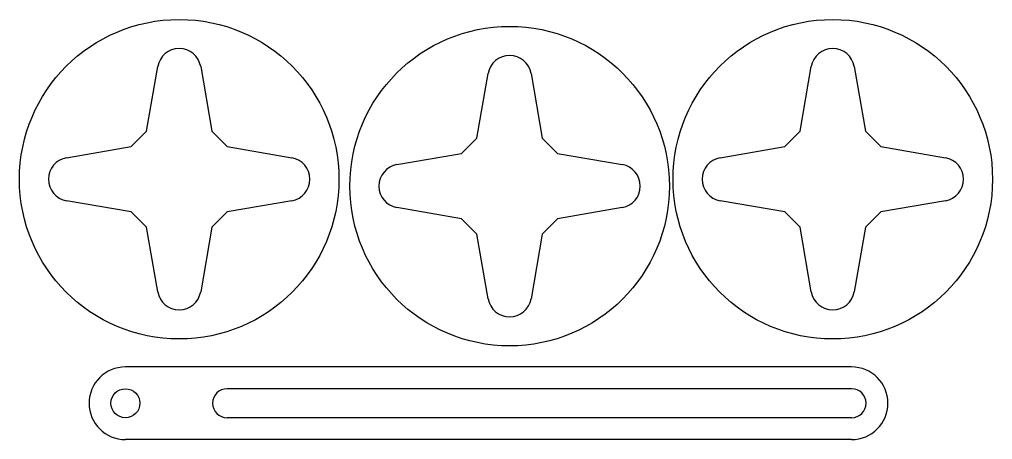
# Model space of a CAD drawing. Header units: millimetres. Extents: x 26 to 160, y 19 to 77.
import ezdxf

# ---------------------------------------------------------------- set-up
doc = ezdxf.new("R2010")
doc.units = ezdxf.units.MM
doc.layers.get('0').update_dxf_attribs({"lineweight": 25, "true_color": 0xffffff})

# ---------------------------------------------------------------- blocks, each defined once
blk = doc.blocks.new('BODY012')
at = {"color": 0}
for p, q in [((47.5, 5), (-52.5, 5)), ((47.5, 2), (-38.5, 2)), ((47.5, -2), (-38.5, -2)), ((47.5, -5), (-52.5, -5))]:
    blk.add_line(p, q, dxfattribs=at)
blk.add_circle((-52.5, 0), 2, dxfattribs=at)
for centre, radius, start, end in [((-52.5, 0), 5, 90, -90), ((47.5, 0), 5, -90, 90), ((-38.5, 0), 2, 90, -90), ((47.5, 0), 2, -90, 90)]:
    blk.add_arc(centre, radius, start, end, dxfattribs=at)
blk = doc.blocks.new('BODY016')
at = {"color": 0}
for p, q in [((-4.5, 6.61), (-2.96, 15.51)), ((2.96, 15.51), (4.5, 6.61)), ((-6.61, 4.5), (-4.5, 6.61)), ((4.5, 6.61), (6.61, 4.5)), ((-15.51, 2.96), (-6.61, 4.5)), ((6.61, 4.5), (15.51, 2.96)), ((-6.61, -4.5), (-15.51, -2.96)), ((15.51, -2.96), (6.61, -4.5)), ((-4.5, -6.61), (-6.61, -4.5)), ((6.61, -4.5), (4.5, -6.61)), ((-2.96, -15.51), (-4.5, -6.61)), ((4.5, -6.61), (2.96, -15.51))]:
    blk.add_line(p, q, dxfattribs=at)
blk.add_circle((0, 0), 22, dxfattribs=at)
for centre, start, end in [((0, 15), 9.8446, 170.1554), ((-15, 0), 99.8446, -99.8446), ((15, 0), -80.1554, 80.1554), ((0, -15), -170.1554, -9.8446)]:
    blk.add_arc(centre, 3, start, end, dxfattribs=at)

msp = doc.modelspace()

# ---------------------------------------------------------------- block references
at = {"color": 0}
for name, p in [('BODY016', (48.13, 55.25)), ('BODY016', (138.13, 55.25)), ('BODY016', (93.63, 54.3)), ('BODY012', (93.22, 24.4))]:
    msp.add_blockref(name, p, dxfattribs=at)

doc.saveas('drawing.dxf')
